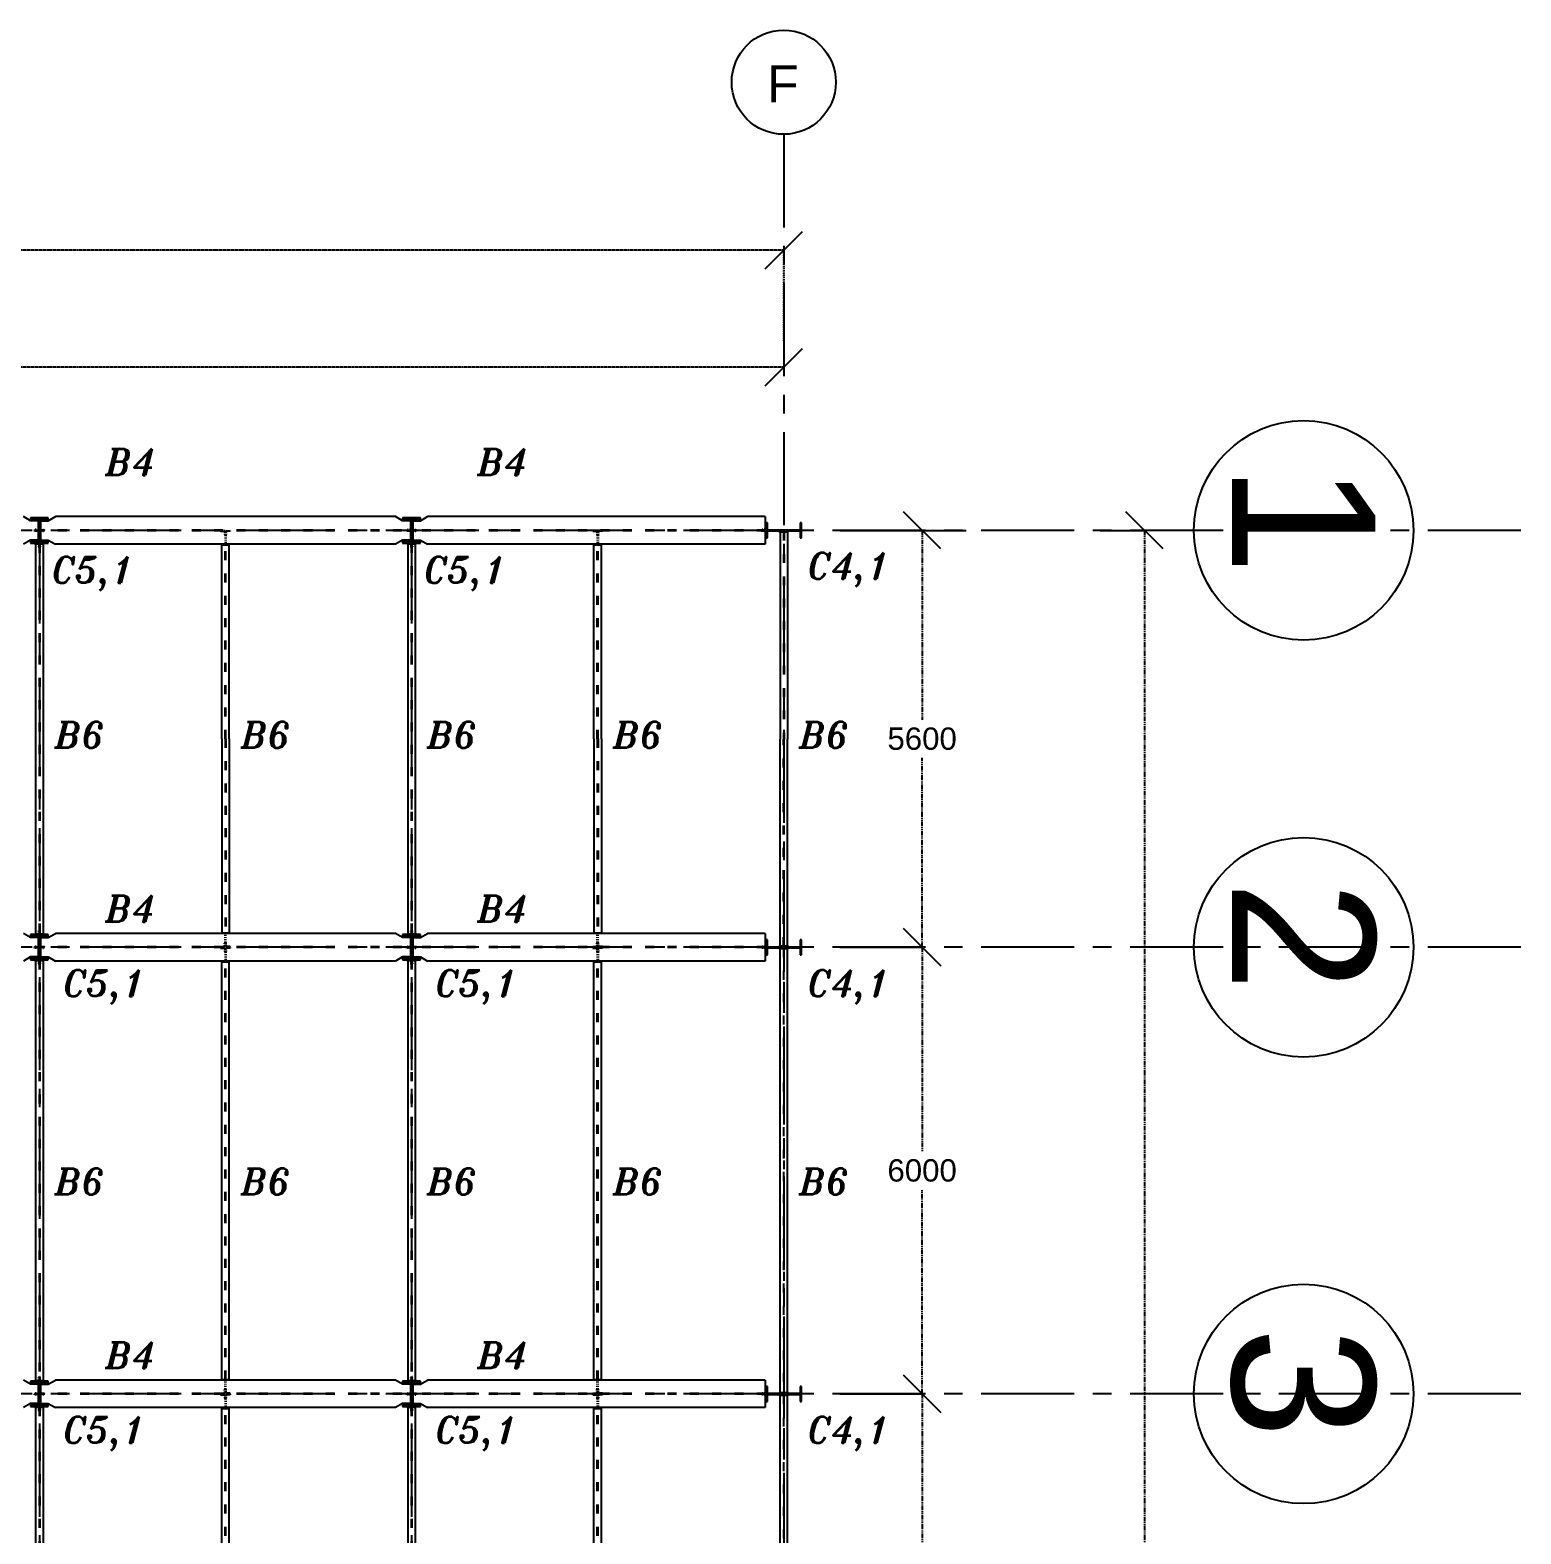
# Model space of a CAD drawing. Header units: inches. Extents: x -15 to 1885144, y -42615 to 866270.
# Drawn here: x 1714909 to 1734937, y 691012 to 711215 of the extents above; entities that cross this region are included whole.
import ezdxf

# ---------------------------------------------------------------- set-up
doc = ezdxf.new("R2010")
doc.units = ezdxf.units.IN
doc.header["$LTSCALE"] = 100
doc.header["$MEASUREMENT"] = 0
for name, pattern in [('CENTER', [2, 1.25, -0.25, 0.25, -0.25]), ('dash line', [30, 12, -18]), ('PHANTOM2', [1.25, 0.625, -0.125, 0.125, -0.125, 0.125, -0.125])]:
    doc.linetypes.add(name, pattern=pattern)
for name, color, linetype in [('axis', 8, 'PHANTOM2'), ('bracing', 6, 'Continuous'), ('columns', 2, 'Continuous'), ('dimensions', 10, 'PHANTOM2'), ('layout', 7, 'Continuous'), ('text', 3, 'Continuous')]:
    doc.layers.add(name, color=color, linetype=linetype)
doc.styles.get("Standard").update_dxf_attribs({"font": 'arial.ttf'})
doc.styles.add('TEXT-3', font='ITALICT.shx', dxfattribs={"height": 350})
doc.dimstyles.new('Dim_1', dxfattribs={"dimtxt": 300, "dimasz": 500, "dimexe": 0.0625, "dimexo": 0.0625, "dimgap": 100, "dimtad": 0, "dimtih": 1, "dimtoh": 1, "dimdec": 0, "dimzin": 0, "dimdsep": 46, "dimtxsty": 'Standard', "dimblk": 'OBLIQUE', "dimcen": 0.09, "dimclrd": 256, "dimclre": 256, "dimclrt": 256, "dimadec": 0, "dimazin": 0, "dimtm": 1e-09, "dimtfac": 1, "dimtdec": 0, "dimtofl": 0, "dimtmove": 0, "dimatfit": 3, "dimfxl": 1, "dimtfillclr": 256, "dimtolj": 1, "dimtzin": 0, "dimlwe": -1, "dimarcsym": 0})

# ---------------------------------------------------------------- blocks, each defined once
blk = doc.blocks.new('_Oblique')
at = {"color": 0, "linetype": 'ByBlock', "lineweight": -2}
blk.add_line((-0.5, -0.5), (0.5, 0.5), dxfattribs=at)
blk = doc.blocks.new('*D940')
at = {"layer": 'Defpoints', "color": 0, "transparency": 16777216}
for p in [(1725789, 692894), (1726893, 692894), (1725789, 686894)]:
    blk.add_point(p, dxfattribs=at)
at = {"layer": 'dimensions', "linetype": 'dash line', "transparency": 16777216}
for p, q in [((1725789, 692894), (1726893, 692894)), ((1725789, 686894), (1726893, 686894))]:
    blk.add_line(p, q, dxfattribs=at)
at = {"layer": 'dimensions', "lineweight": -2, "transparency": 16777216}
for p, q in [((1726893, 692894), (1726893, 690147)), ((1726893, 686894), (1726893, 689640))]:
    blk.add_line(p, q, dxfattribs=at)
at = {"layer": 'dimensions', "lineweight": -2, "transparency": 16777216, "xscale": 500, "yscale": 500, "zscale": 500}
for p, rotation in [((1726893, 692894), 90), ((1726893, 686894), 270)]:
    blk.add_blockref('_Oblique', p, dxfattribs=dict(at, rotation=rotation))
at = {"layer": 'dimensions', "transparency": 16777216, "insert": (1726893, 689894), "char_height": 300, "attachment_point": 5}
blk.add_mtext('\\A1;6000', dxfattribs=at)
blk = doc.blocks.new('*D941')
at = {"layer": 'Defpoints', "color": 0, "transparency": 16777216}
for p in [(1725789, 698894), (1726893, 698894), (1725789, 692894)]:
    blk.add_point(p, dxfattribs=at)
at = {"layer": 'dimensions', "linetype": 'dash line', "transparency": 16777216}
for p, q in [((1725789, 698894), (1726893, 698894)), ((1725789, 692894), (1726893, 692894))]:
    blk.add_line(p, q, dxfattribs=at)
at = {"layer": 'dimensions', "lineweight": -2, "transparency": 16777216}
for p, q in [((1726893, 698894), (1726893, 696147)), ((1726893, 692894), (1726893, 695640))]:
    blk.add_line(p, q, dxfattribs=at)
at = {"layer": 'dimensions', "lineweight": -2, "transparency": 16777216, "xscale": 500, "yscale": 500, "zscale": 500}
for p, rotation in [((1726893, 698894), 90), ((1726893, 692894), 270)]:
    blk.add_blockref('_Oblique', p, dxfattribs=dict(at, rotation=rotation))
at = {"layer": 'dimensions', "transparency": 16777216, "insert": (1726893, 695894), "char_height": 300, "attachment_point": 5}
blk.add_mtext('\\A1;6000', dxfattribs=at)
blk = doc.blocks.new('*D942')
at = {"layer": 'Defpoints', "color": 0, "transparency": 16777216}
for p in [(1725789, 704494), (1726893, 704494), (1725789, 698894)]:
    blk.add_point(p, dxfattribs=at)
at = {"layer": 'dimensions', "linetype": 'dash line', "transparency": 16777216}
for p, q in [((1725789, 704494), (1726893, 704494)), ((1725789, 698894), (1726893, 698894))]:
    blk.add_line(p, q, dxfattribs=at)
at = {"layer": 'dimensions', "lineweight": -2, "transparency": 16777216}
for p, q in [((1726893, 704494), (1726893, 701947)), ((1726893, 698894), (1726893, 701440))]:
    blk.add_line(p, q, dxfattribs=at)
at = {"layer": 'dimensions', "lineweight": -2, "transparency": 16777216, "xscale": 500, "yscale": 500, "zscale": 500}
for p, rotation in [((1726893, 704494), 90), ((1726893, 698894), 270)]:
    blk.add_blockref('_Oblique', p, dxfattribs=dict(at, rotation=rotation))
at = {"layer": 'dimensions', "transparency": 16777216, "insert": (1726893, 701694), "char_height": 300, "attachment_point": 5}
blk.add_mtext('\\A1;5600', dxfattribs=at)
blk = doc.blocks.new('*D943')
at = {"layer": 'Defpoints', "color": 0, "transparency": 16777216}
for p in [(1726285, 704494), (1726285, 638894), (1729880, 638894)]:
    blk.add_point(p, dxfattribs=at)
at = {"layer": 'dimensions', "linetype": 'dash line', "transparency": 16777216}
for p, q in [((1726285, 704494), (1729880, 704494)), ((1726285, 638894), (1729880, 638894))]:
    blk.add_line(p, q, dxfattribs=at)
at = {"layer": 'dimensions', "lineweight": -2, "transparency": 16777216}
for p, q in [((1729880, 704494), (1729880, 671947)), ((1729880, 638894), (1729880, 671440))]:
    blk.add_line(p, q, dxfattribs=at)
at = {"layer": 'dimensions', "lineweight": -2, "transparency": 16777216, "xscale": 500, "yscale": 500, "zscale": 500}
for p, rotation in [((1729880, 704494), 90), ((1729880, 638894), 270)]:
    blk.add_blockref('_Oblique', p, dxfattribs=dict(at, rotation=rotation))
at = {"layer": 'dimensions', "transparency": 16777216, "insert": (1729880, 671694), "char_height": 300, "attachment_point": 5}
blk.add_mtext('\\A1;65600', dxfattribs=at)
blk = doc.blocks.new('*D944')
at = {"layer": 'Defpoints', "color": 0, "ltscale": 0.01, "transparency": 16777216}
for p in [(1700034, 708259), (1700034, 707041), (1725034, 707041)]:
    blk.add_point(p, dxfattribs=at)
at = {"layer": 'dimensions', "linetype": 'dash line', "ltscale": 0.01, "transparency": 16777216}
for p, q in [((1700034, 707041), (1700034, 708259)), ((1725034, 707041), (1725034, 708259))]:
    blk.add_line(p, q, dxfattribs=at)
at = {"layer": 'dimensions', "lineweight": -2, "ltscale": 0.01, "transparency": 16777216}
for p, q in [((1700034, 708259), (1711868, 708259)), ((1725034, 708259), (1713201, 708259))]:
    blk.add_line(p, q, dxfattribs=at)
at = {"layer": 'dimensions', "lineweight": -2, "ltscale": 0.01, "transparency": 16777216, "xscale": 500, "yscale": 500, "zscale": 500, "rotation": 180}
blk.add_blockref('_Oblique', (1700034, 708259), dxfattribs=at)
at = {"layer": 'dimensions', "lineweight": -2, "ltscale": 0.01, "transparency": 16777216, "xscale": 500, "yscale": 500, "zscale": 500}
blk.add_blockref('_Oblique', (1725034, 708259), dxfattribs=at)
at = {"layer": 'dimensions', "ltscale": 0.01, "transparency": 16777216, "insert": (1712534, 708259), "char_height": 300, "attachment_point": 5}
blk.add_mtext('\\A1;25000', dxfattribs=at)
blk = doc.blocks.new('*D928')
at = {"layer": 'Defpoints', "color": 0, "ltscale": 0.01, "transparency": 16777216}
for p in [(1700034, 708259), (1725034, 708259), (1700034, 706685)]:
    blk.add_point(p, dxfattribs=at)
at = {"layer": 'dimensions', "linetype": 'dash line', "ltscale": 0.01, "transparency": 16777216}
for p, q in [((1700034, 708259), (1700034, 706685)), ((1725034, 708259), (1725034, 706685))]:
    blk.add_line(p, q, dxfattribs=at)
at = {"layer": 'dimensions', "lineweight": -2, "ltscale": 0.01, "transparency": 16777216}
for p, q in [((1700034, 706685), (1711649, 706685)), ((1725034, 706685), (1713420, 706685))]:
    blk.add_line(p, q, dxfattribs=at)
at = {"layer": 'dimensions', "lineweight": -2, "ltscale": 0.01, "transparency": 16777216, "xscale": 500, "yscale": 500, "zscale": 500, "rotation": 180}
blk.add_blockref('_Oblique', (1700034, 706685), dxfattribs=at)
at = {"layer": 'dimensions', "lineweight": -2, "ltscale": 0.01, "transparency": 16777216, "xscale": 500, "yscale": 500, "zscale": 500}
blk.add_blockref('_Oblique', (1725034, 706685), dxfattribs=at)
at = {"layer": 'dimensions', "ltscale": 0.01, "transparency": 16777216, "insert": (1712534, 706685), "char_height": 300, "attachment_point": 5}
blk.add_mtext('\\A1;5 x 5000', dxfattribs=at)
blk = doc.blocks.new('*U946')
at = {"layer": 'columns', "ltscale": 0.01}
for p, q in [((35135, 170), (34895, 170)), ((34895, 170), (34895, 150)), ((34895, 150), (35135, 150)), ((35010, 150), (35010, -150)), ((35020, 150), (35020, -150)), ((35135, 150), (35135, 170)), ((40135, 170), (39895, 170)), ((39895, 170), (39895, 150)), ((39895, 150), (40135, 150)), ((40010, 150), (40010, -150)), ((40020, 150), (40020, -150)), ((40135, 150), (40135, 170)), ((44775, 100), (44775, -100)), ((44795, 100), (44775, 100)), ((44795, -100), (44795, 100)), ((44795, 7.5), (45235, 7.5)), ((45015, 7.5), (45015, -7.5)), ((45235, 100), (45235, -100)), ((45255, 100), (45235, 100)), ((45255, -100), (45255, 100)), ((35135, -150), (34895, -150)), ((34895, -150), (34895, -170)), ((34895, -170), (35135, -170)), ((35010, 0), (35020, 0)), ((35135, -170), (35135, -150)), ((40135, -150), (39895, -150)), ((39895, -150), (39895, -170)), ((39895, -170), (40135, -170)), ((40010, 0), (40020, 0)), ((40135, -170), (40135, -150)), ((44775, -100), (44795, -100)), ((44795, -7.5), (45235, -7.5)), ((45235, -100), (45255, -100))]:
    blk.add_line(p, q, dxfattribs=at)
blk = doc.blocks.new('*U947')
at = {"layer": 'columns', "color": 0, "linetype": 'ByBlock', "lineweight": -2, "transparency": 16777216}
for p in [(0, 60000), (0, 54000)]:
    blk.add_blockref('*U946', p, dxfattribs=at)
blk = doc.blocks.new('*U950')
at = {"layer": 'layout', "ltscale": 0.01}
for p, q in [((2440, 130), (2345, 185)), ((2545, 130), (2440, 130)), ((2545, 130), (2545, -130)), ((2575, 130), (2680, 130)), ((2575, 130), (2575, -130)), ((2680, 130), (2775, 185)), ((7345, 185), (2775, 185)), ((7440, 130), (7345, 185)), ((7545, 130), (7440, 130)), ((7545, 130), (7545, -130)), ((7565, 65), (7565, 5)), ((7575, 130), (7680, 130)), ((7575, 130), (7575, -130)), ((7680, 130), (7775, 185)), ((12310, 185), (7775, 185)), ((12310, 185), (12310, -185)), ((2440, -130), (2345, -185)), ((2545, -130), (2440, -130)), ((2555, -5), (2545, -5)), ((2575, -130), (2680, -130)), ((2680, -130), (2775, -185)), ((7345, -185), (2775, -185)), ((7440, -130), (7345, -185)), ((7545, -130), (7440, -130)), ((7555, -5), (7545, -5)), ((7565, -5), (7565, -65)), ((7575, -130), (7680, -130)), ((7680, -130), (7775, -185)), ((12310, -185), (7775, -185)), ((12320, -5), (12310, -5)), ((12314, -65), (12320, -65))]:
    blk.add_line(p, q, dxfattribs=at)
at = {"layer": 'layout', "linetype": 'dash line', "ltscale": 0.01}
for p, q in [((2545, 11), (2495, 11)), ((2495, 11), (2495, 5)), ((2575, 11), (2625, 11)), ((2625, 11), (2625, 5)), ((7545, 11), (7495, 11)), ((7495, 11), (7495, 5)), ((7575, 11), (7625, 11)), ((7625, 11), (7625, 5)), ((12310, 11), (12260, 11)), ((12260, 11), (12260, 5)), ((2495, -11), (2495, -5)), ((2545, -11), (2495, -11)), ((2575, -11), (2625, -11)), ((2625, -11), (2625, -5)), ((7495, -11), (7495, -5)), ((7545, -11), (7495, -11)), ((7575, -11), (7625, -11)), ((7625, -11), (7625, -5)), ((12260, -11), (12260, -5)), ((12310, -11), (12260, -11))]:
    blk.add_line(p, q, dxfattribs=at)
at = {"layer": 'layout'}
for p, q in [((2495, 5), (2555, 5)), ((2549, 11), (2545, 11)), ((2555, 65), (2549, 65)), ((2549, 65), (2549, 11)), ((2555, 5), (2555, 65)), ((2555, 5), (2555, 65)), ((2565, 5), (2565, 65)), ((2565, 5), (2565, 65)), ((2565, 65), (2571, 65)), ((2625, 5), (2565, 5)), ((2571, 65), (2571, 11)), ((2571, 11), (2575, 11)), ((7495, 5), (7555, 5)), ((7549, 11), (7545, 11)), ((7555, 65), (7549, 65)), ((7549, 65), (7549, 11)), ((7555, 5), (7555, 65)), ((7555, 5), (7555, 65)), ((7565, 65), (7571, 65)), ((7625, 5), (7565, 5)), ((7571, 65), (7571, 11)), ((7571, 11), (7575, 11)), ((12260, 5), (12320, 5)), ((12314, 11), (12310, 11)), ((12320, 65), (12314, 65)), ((12314, 65), (12314, 11)), ((12320, 5), (12320, 65)), ((2495, -5), (2545, -5)), ((2549, -11), (2545, -11)), ((2549, -65), (2549, -11)), ((2555, -65), (2549, -65)), ((2555, -5), (2555, -65)), ((2555, -5), (2555, -65)), ((2565, -5), (2565, -65)), ((2565, -5), (2565, -65)), ((2565, -65), (2571, -65)), ((2571, -65), (2571, -11)), ((2571, -11), (2575, -11)), ((2625, -5), (2575, -5)), ((7495, -5), (7545, -5)), ((7549, -11), (7545, -11)), ((7549, -65), (7549, -11)), ((7555, -65), (7549, -65)), ((7555, -5), (7555, -65)), ((7555, -5), (7555, -65)), ((7565, -65), (7571, -65)), ((7571, -65), (7571, -11)), ((7571, -11), (7575, -11)), ((7625, -5), (7575, -5)), ((12260, -5), (12310, -5)), ((12314, -11), (12310, -11)), ((12314, -65), (12314, -11)), ((12320, -5), (12320, -65))]:
    blk.add_line(p, q, dxfattribs=at)
at = {"layer": 'layout', "linetype": 'dash line'}
for p, q in [((2555, 46), (2549, 46)), ((2555, 30), (2549, 30)), ((2565, 46), (2571, 46)), ((2565, 30), (2571, 30)), ((7555, 46), (7549, 46)), ((7555, 30), (7549, 30)), ((7565, 46), (7571, 46)), ((7565, 30), (7571, 30)), ((12320, 46), (12314, 46)), ((12320, 30), (12314, 30)), ((2555, -30), (2549, -30)), ((2555, -46), (2549, -46)), ((2565, -30), (2571, -30)), ((2565, -46), (2571, -46)), ((7555, -30), (7549, -30)), ((7555, -46), (7549, -46)), ((7565, -30), (7571, -30)), ((7565, -46), (7571, -46)), ((12320, -30), (12314, -30)), ((12320, -46), (12314, -46))]:
    blk.add_line(p, q, dxfattribs=at)
at = {"layer": 'layout', "linetype": 'dash line', "ltscale": 0.1}
for p, q in [((7430, 5), (2575, 5)), ((12320, 5), (7575, 5)), ((7430, -5), (2565, -5)), ((12320, -5), (7565, -5))]:
    blk.add_line(p, q, dxfattribs=at)
blk = doc.blocks.new('*U951')
at = {"layer": 'layout', "color": 0, "linetype": 'ByBlock', "lineweight": -2, "transparency": 16777216}
for p in [(0, 0), (0, -6000)]:
    blk.add_blockref('*U950', p, dxfattribs=at)
blk = doc.blocks.new('*U952')
at = {"layer": 'layout'}
for p, q in [((2495, 2830), (2435, 2830)), ((2505, 2770), (2505, 2830)), ((2505, 2830), (2565, 2830)), ((2565, 2830), (2565, 2824)), ((7495, 2830), (7435, 2830)), ((7505, 2770), (7505, 2830)), ((7505, 2830), (7565, 2830)), ((7565, 2830), (7565, 2824)), ((12495, 2992.5), (12435, 2992.5)), ((12435, 2986.5), (12489, 2986.5)), ((12489, 2986.5), (12489, 2982.5)), ((12505, 2992.5), (12565, 2992.5)), ((12565, 2986.5), (12511, 2986.5)), ((12511, 2986.5), (12511, 2982.5)), ((12565, 2992.5), (12565, 2986.5)), ((2435, 2824), (2489, 2824)), ((2489, 2824), (2489, 2820)), ((2495, 2770), (2495, 2820)), ((2565, 2824), (2511, 2824)), ((2511, 2824), (2511, 2820)), ((7435, 2824), (7489, 2824)), ((7489, 2824), (7489, 2820)), ((7495, 2770), (7495, 2820)), ((7565, 2824), (7511, 2824)), ((7511, 2824), (7511, 2820)), ((2435, -2824), (2489, -2824)), ((2489, -2824), (2489, -2820)), ((2495, -2770), (2495, -2820)), ((2505, -2770), (2505, -2830)), ((2511, -2824), (2511, -2820)), ((2565, -2824), (2511, -2824)), ((2565, -2830), (2565, -2824)), ((7435, -2824), (7489, -2824)), ((7489, -2824), (7489, -2820)), ((7495, -2770), (7495, -2820)), ((7505, -2770), (7505, -2830)), ((7511, -2824), (7511, -2820)), ((7565, -2824), (7511, -2824)), ((7565, -2830), (7565, -2824)), ((2495, -2830), (2435, -2830)), ((2505, -2830), (2565, -2830)), ((7495, -2830), (7435, -2830)), ((7505, -2830), (7565, -2830)), ((12435, -2986.5), (12489, -2986.5)), ((12495, -2992.5), (12435, -2992.5)), ((12489, -2986.5), (12489, -2982.5)), ((12505, -2992.5), (12565, -2992.5)), ((12511, -2986.5), (12511, -2982.5)), ((12565, -2986.5), (12511, -2986.5)), ((12565, -2992.5), (12565, -2986.5))]:
    blk.add_line(p, q, dxfattribs=at)
at = {"layer": 'layout', "ltscale": 0.01}
for p, q in [((2435, 2824), (2435, 2830)), ((2495, 2830), (2495, 2820)), ((4935, 2989), (4989, 2989)), ((5065, 2989), (5011, 2989)), ((7435, 2824), (7435, 2830)), ((7495, 2830), (7495, 2820)), ((9935, 2989), (9989, 2989)), ((10065, 2989), (10011, 2989)), ((12435, 2986.5), (12435, 2992.5)), ((12450, 2982.5), (12550, 2982.5)), ((12450, -2982.5), (12450, 2982.5)), ((12495, 2992.5), (12495, 2982.5)), ((12505, 2992.5), (12505, 2982.5)), ((12550, -2982.5), (12550, 2982.5)), ((2450, 2820), (2550, 2820)), ((2450, 2820), (2450, -2820)), ((2550, 2820), (2550, -2820)), ((4950, 2805), (5050, 2805)), ((4950, -2805), (4950, 2805)), ((5050, -2805), (5050, 2805)), ((7450, 2820), (7550, 2820)), ((7450, 2820), (7450, -2820)), ((7550, 2820), (7550, -2820)), ((9950, 2805), (10050, 2805)), ((9950, -2805), (9950, 2805)), ((10050, -2805), (10050, 2805)), ((2435, -2824), (2435, -2830)), ((2450, -2820), (2550, -2820)), ((2495, -2830), (2495, -2820)), ((4950, -2805), (5050, -2805)), ((7435, -2824), (7435, -2830)), ((7450, -2820), (7550, -2820)), ((7495, -2830), (7495, -2820)), ((9950, -2805), (10050, -2805)), ((4935, -2989), (4989, -2989)), ((5065, -2989), (5011, -2989)), ((9935, -2989), (9989, -2989)), ((10065, -2989), (10011, -2989)), ((12435, -2986.5), (12435, -2992.5)), ((12450, -2982.5), (12550, -2982.5)), ((12495, -2992.5), (12495, -2982.5)), ((12505, -2992.5), (12505, -2982.5))]:
    blk.add_line(p, q, dxfattribs=at)
at = {"layer": 'layout', "linetype": 'dash line'}
for p, q in [((2454, 2830), (2454, 2824)), ((2470, 2830), (2470, 2824)), ((2530, 2830), (2530, 2824)), ((2546, 2830), (2546, 2824)), ((7454, 2830), (7454, 2824)), ((7470, 2830), (7470, 2824)), ((7530, 2830), (7530, 2824)), ((7546, 2830), (7546, 2824)), ((12454, 2992.5), (12454, 2986.5)), ((12470, 2992.5), (12470, 2986.5)), ((12530, 2992.5), (12530, 2986.5)), ((12546, 2992.5), (12546, 2986.5)), ((2454, -2830), (2454, -2824)), ((2470, -2830), (2470, -2824)), ((2530, -2830), (2530, -2824)), ((2546, -2830), (2546, -2824)), ((7454, -2830), (7454, -2824)), ((7470, -2830), (7470, -2824)), ((7530, -2830), (7530, -2824)), ((7546, -2830), (7546, -2824)), ((12454, -2992.5), (12454, -2986.5)), ((12470, -2992.5), (12470, -2986.5)), ((12530, -2992.5), (12530, -2986.5)), ((12546, -2992.5), (12546, -2986.5))]:
    blk.add_line(p, q, dxfattribs=at)
at = {"layer": 'layout', "linetype": 'dash line', "ltscale": 0.01}
for p, q in [((4995, 2995), (4935, 2995)), ((4935, 2989), (4935, 2995)), ((4954, 2995), (4954, 2989)), ((4970, 2995), (4970, 2989)), ((4989, 2989), (4989, 2985)), ((4989, 2985), (4989, 2935)), ((4989, 2935), (4995, 2935)), ((4995, 2935), (4995, 2995)), ((4995, 2935), (4995, 2815)), ((5005, 2935), (5005, 2995)), ((5005, 2995), (5065, 2995)), ((5011, 2935), (5005, 2935)), ((5005, 2935), (5005, 2815)), ((5011, 2989), (5011, 2985)), ((5011, 2985), (5011, 2935)), ((5030, 2995), (5030, 2989)), ((5046, 2995), (5046, 2989)), ((5065, 2995), (5065, 2989)), ((9995, 2995), (9935, 2995)), ((9935, 2989), (9935, 2995)), ((9954, 2995), (9954, 2989)), ((9970, 2995), (9970, 2989)), ((9989, 2989), (9989, 2985)), ((9989, 2985), (9989, 2935)), ((9989, 2935), (9995, 2935)), ((9995, 2935), (9995, 2995)), ((9995, 2935), (9995, 2815)), ((10005, 2935), (10005, 2995)), ((10005, 2995), (10065, 2995)), ((10011, 2935), (10005, 2935)), ((10005, 2935), (10005, 2815)), ((10011, 2989), (10011, 2985)), ((10011, 2985), (10011, 2935)), ((10030, 2995), (10030, 2989)), ((10046, 2995), (10046, 2989)), ((10065, 2995), (10065, 2989)), ((2489, 2820), (2489, 2770)), ((2489, 2770), (2495, 2770)), ((2511, 2770), (2505, 2770)), ((2511, 2820), (2511, 2770)), ((7489, 2820), (7489, 2770)), ((7489, 2770), (7495, 2770)), ((7511, 2770), (7505, 2770)), ((7511, 2820), (7511, 2770)), ((2489, -2820), (2489, -2770)), ((2489, -2770), (2495, -2770)), ((2511, -2770), (2505, -2770)), ((2511, -2820), (2511, -2770)), ((4995, -2935), (4995, -2815)), ((5005, -2935), (5005, -2815)), ((7489, -2820), (7489, -2770)), ((7489, -2770), (7495, -2770)), ((7511, -2770), (7505, -2770)), ((7511, -2820), (7511, -2770)), ((9995, -2935), (9995, -2815)), ((10005, -2935), (10005, -2815)), ((4935, -2989), (4935, -2995)), ((4995, -2995), (4935, -2995)), ((4954, -2995), (4954, -2989)), ((4970, -2995), (4970, -2989)), ((4989, -2985), (4989, -2935)), ((4989, -2935), (4995, -2935)), ((4989, -2989), (4989, -2985)), ((4995, -2935), (4995, -2995)), ((5005, -2935), (5005, -2995)), ((5011, -2935), (5005, -2935)), ((5005, -2995), (5065, -2995)), ((5011, -2985), (5011, -2935)), ((5011, -2989), (5011, -2985)), ((5030, -2995), (5030, -2989)), ((5046, -2995), (5046, -2989)), ((5065, -2995), (5065, -2989)), ((9935, -2989), (9935, -2995)), ((9995, -2995), (9935, -2995)), ((9954, -2995), (9954, -2989)), ((9970, -2995), (9970, -2989)), ((9989, -2985), (9989, -2935)), ((9989, -2935), (9995, -2935)), ((9989, -2989), (9989, -2985)), ((9995, -2935), (9995, -2995)), ((10005, -2935), (10005, -2995)), ((10011, -2935), (10005, -2935)), ((10005, -2995), (10065, -2995)), ((10011, -2985), (10011, -2935)), ((10011, -2989), (10011, -2985)), ((10030, -2995), (10030, -2989)), ((10046, -2995), (10046, -2989)), ((10065, -2995), (10065, -2989))]:
    blk.add_line(p, q, dxfattribs=at)
at = {"layer": 'layout', "linetype": 'dash line', "ltscale": 0.1}
for p, q in [((12495, 2982.5), (12495, -2982.5)), ((12505, -2982.5), (12505, 2982.5)), ((2495, 2820), (2495, -2820)), ((2505, 2820), (2505, -2820)), ((4995, -2805), (4995, 2805)), ((5005, -2805), (5005, 2805)), ((7495, 2820), (7495, -2820)), ((7505, 2820), (7505, -2820)), ((9995, -2805), (9995, 2805)), ((10005, -2805), (10005, 2805))]:
    blk.add_line(p, q, dxfattribs=at)
blk = doc.blocks.new('*U953')
at = {"layer": 'layout', "color": 0, "linetype": 'ByBlock', "lineweight": -2, "transparency": 16777216}
for p in [(0, 0), (0, -6000)]:
    blk.add_blockref('*U952', p, dxfattribs=at)
blk = doc.blocks.new('*U1013')
at = {"layer": 'text', "linetype": 'Continuous', "style": 'TEXT-3'}
blk.add_text('B4', height=350, dxfattribs=at).set_placement((-350, -175))
blk = doc.blocks.new('*U1014')
at = {"layer": 'bracing', "color": 0, "linetype": 'ByBlock', "lineweight": -2, "transparency": 16777216}
for p in [(15000, 66000), (20000, 66000), (15000, 60000), (20000, 60000), (15000, 54000), (20000, 54000)]:
    blk.add_blockref('*U1013', p, dxfattribs=at)
blk = doc.blocks.new('*U1015')
at = {"layer": 'text', "linetype": 'Continuous', "style": 'TEXT-3'}
blk.add_text('B6', height=350, dxfattribs=at).set_placement((-350, -175))
blk = doc.blocks.new('*U1016')
at = {"layer": 'bracing', "color": 0, "linetype": 'ByBlock', "lineweight": -2, "transparency": 16777216}
for p in [(15000, 60000), (17500, 60000), (20000, 60000), (22500, 60000), (25000, 60000), (15000, 54000), (17500, 54000), (20000, 54000), (22500, 54000), (25000, 54000)]:
    blk.add_blockref('*U1015', p, dxfattribs=at)
blk = doc.blocks.new('*U1027')
at = {"layer": 'text', "linetype": 'Continuous', "style": 'TEXT-3'}
blk.add_text('C4,1', height=350, dxfattribs=at).set_placement((-592, -142))
blk = doc.blocks.new('*U1028')
at = {"layer": 'bracing', "color": 0, "linetype": 'ByBlock', "lineweight": -2, "transparency": 16777216}
for p in [(0, 60000), (0, 54000)]:
    blk.add_blockref('*U1027', p, dxfattribs=at)
blk = doc.blocks.new('*U1029')
at = {"layer": 'text', "linetype": 'Continuous', "style": 'TEXT-3'}
blk.add_text('C5,1', height=350, dxfattribs=at).set_placement((-592, -142))
blk = doc.blocks.new('*U1030')
at = {"layer": 'bracing', "color": 0, "linetype": 'ByBlock', "lineweight": -2, "transparency": 16777216}
for p in [(10000, 60000), (15000, 60000), (10000, 54000), (15000, 54000)]:
    blk.add_blockref('*U1029', p, dxfattribs=at)

msp = doc.modelspace()

# ---------------------------------------------------------------- linework, layer by layer
at = {"layer": 'axis', "linetype": 'CENTER', "ltscale": 10}
for p, q in [((1725034.378, 709814.754), (1725034.378, 638593.628)), ((1734936.993, 704493.628), (1628025.176, 704493.628)), ((1715034.378, 704493.628), (1715034.378, 638593.628)), ((1720034.378, 704493.628), (1720034.378, 638593.628)), ((1734936.993, 698893.628), (1628025.176, 698893.628)), ((1734936.993, 692893.628), (1628025.176, 692893.628)), ((1734936.993, 692893.628), (1628025.176, 692893.628)), ((1734936.993, 692893.628), (1628025.176, 692893.628)), ((1734936.993, 692893.628), (1628025.176, 692893.628))]:
    msp.add_line(p, q, dxfattribs=at)
at = {"layer": 'columns', "ltscale": 0.01}
for p, q in [((1715154.378, 704663.628), (1714914.378, 704663.628)), ((1714914.378, 704663.628), (1714914.378, 704643.628)), ((1715154.378, 704643.628), (1715154.378, 704663.628)), ((1720154.378, 704663.628), (1719914.378, 704663.628)), ((1719914.378, 704663.628), (1719914.378, 704643.628)), ((1720154.378, 704643.628), (1720154.378, 704663.628)), ((1714914.378, 704643.628), (1715154.378, 704643.628)), ((1715029.378, 704643.628), (1715029.378, 704343.628)), ((1715029.378, 704493.628), (1715039.378, 704493.628)), ((1715039.378, 704643.628), (1715039.378, 704343.628)), ((1719914.378, 704643.628), (1720154.378, 704643.628)), ((1720029.378, 704643.628), (1720029.378, 704343.628)), ((1720029.378, 704493.628), (1720039.378, 704493.628)), ((1720039.378, 704643.628), (1720039.378, 704343.628)), ((1724794.378, 704593.628), (1724794.378, 704393.628)), ((1724814.378, 704593.628), (1724794.378, 704593.628)), ((1724814.378, 704393.628), (1724814.378, 704593.628)), ((1724814.378, 704501.128), (1725254.378, 704501.128)), ((1724814.378, 704486.128), (1725254.378, 704486.128)), ((1725034.378, 704501.128), (1725034.378, 704486.128)), ((1725254.378, 704593.628), (1725254.378, 704393.628)), ((1725274.378, 704593.628), (1725254.378, 704593.628)), ((1725274.378, 704393.628), (1725274.378, 704593.628)), ((1715154.378, 704343.628), (1714914.378, 704343.628)), ((1714914.378, 704343.628), (1714914.378, 704323.628)), ((1714914.378, 704323.628), (1715154.378, 704323.628)), ((1715154.378, 704323.628), (1715154.378, 704343.628)), ((1720154.378, 704343.628), (1719914.378, 704343.628)), ((1719914.378, 704343.628), (1719914.378, 704323.628)), ((1719914.378, 704323.628), (1720154.378, 704323.628)), ((1720154.378, 704323.628), (1720154.378, 704343.628)), ((1724794.378, 704393.628), (1724814.378, 704393.628)), ((1725254.378, 704393.628), (1725274.378, 704393.628))]:
    msp.add_line(p, q, dxfattribs=at)
at = {"layer": 'layout', "ltscale": 0.01}
for p, q in [((1714914.378, 704623.628), (1714819.115, 704678.628)), ((1715154.378, 704623.628), (1715249.641, 704678.628)), ((1719819.115, 704678.628), (1715249.641, 704678.628)), ((1719914.378, 704623.628), (1719819.115, 704678.628)), ((1720154.378, 704623.628), (1720249.641, 704678.628)), ((1724784.378, 704678.628), (1720249.641, 704678.628)), ((1724784.378, 704678.628), (1724784.378, 704308.628)), ((1715019.378, 704623.628), (1714914.378, 704623.628)), ((1715019.378, 704623.628), (1715019.378, 704363.628)), ((1715029.378, 704488.628), (1715019.378, 704488.628)), ((1715049.378, 704623.628), (1715154.378, 704623.628)), ((1715049.378, 704623.628), (1715049.378, 704363.628)), ((1717469.378, 704482.628), (1717523.378, 704482.628)), ((1717599.378, 704482.628), (1717545.378, 704482.628)), ((1720019.378, 704623.628), (1719914.378, 704623.628)), ((1720019.378, 704623.628), (1720019.378, 704363.628)), ((1720029.378, 704488.628), (1720019.378, 704488.628)), ((1720039.378, 704558.628), (1720039.378, 704498.628)), ((1720039.378, 704488.628), (1720039.378, 704428.628)), ((1720049.378, 704623.628), (1720154.378, 704623.628)), ((1720049.378, 704623.628), (1720049.378, 704363.628)), ((1722469.378, 704482.628), (1722523.378, 704482.628)), ((1722599.378, 704482.628), (1722545.378, 704482.628)), ((1724794.378, 704488.628), (1724784.378, 704488.628)), ((1724969.378, 704480.128), (1724969.378, 704486.128)), ((1724984.378, 704476.128), (1725084.378, 704476.128)), ((1724984.378, 704476.128), (1724984.378, 701691.128)), ((1725029.378, 704486.128), (1725029.378, 704476.128)), ((1725039.378, 704486.128), (1725039.378, 704476.128)), ((1725084.378, 704476.128), (1725084.378, 701691.128)), ((1714914.378, 704363.628), (1714819.115, 704308.628)), ((1715019.378, 704363.628), (1714914.378, 704363.628)), ((1714969.378, 704317.628), (1714969.378, 704323.628)), ((1714984.378, 704313.628), (1715084.378, 704313.628)), ((1714984.378, 704313.628), (1714984.378, 699073.628)), ((1715029.378, 704323.628), (1715029.378, 704313.628)), ((1715049.378, 704363.628), (1715154.378, 704363.628)), ((1715084.378, 704313.628), (1715084.378, 699073.628)), ((1715154.378, 704363.628), (1715249.641, 704308.628)), ((1719819.115, 704308.628), (1715249.641, 704308.628)), ((1717484.378, 704298.628), (1717584.378, 704298.628)), ((1717484.378, 701693.628), (1717484.378, 704298.628)), ((1717584.378, 701693.628), (1717584.378, 704298.628)), ((1719914.378, 704363.628), (1719819.115, 704308.628)), ((1720019.378, 704363.628), (1719914.378, 704363.628)), ((1719969.378, 704317.628), (1719969.378, 704323.628)), ((1719984.378, 704313.628), (1720084.378, 704313.628)), ((1719984.378, 704313.628), (1719984.378, 699073.628)), ((1720029.378, 704323.628), (1720029.378, 704313.628)), ((1720049.378, 704363.628), (1720154.378, 704363.628)), ((1720084.378, 704313.628), (1720084.378, 699073.628)), ((1720154.378, 704363.628), (1720249.641, 704308.628)), ((1724784.378, 704308.628), (1720249.641, 704308.628)), ((1722484.378, 704298.628), (1722584.378, 704298.628)), ((1722484.378, 701693.628), (1722484.378, 704298.628)), ((1722584.378, 701693.628), (1722584.378, 704298.628)), ((1717484.378, 701693.628), (1717484.378, 699088.628)), ((1717584.378, 701693.628), (1717584.378, 699088.628)), ((1722484.378, 701693.628), (1722484.378, 699088.628)), ((1722584.378, 701693.628), (1722584.378, 699088.628)), ((1724984.378, 699208.158), (1724984.378, 701691.128)), ((1725084.378, 699208.158), (1725084.378, 701691.128)), ((1724984.378, 698911.128), (1724984.378, 699208.158)), ((1725084.378, 698911.128), (1725084.378, 699208.158)), ((1714969.378, 699069.628), (1714969.378, 699063.628)), ((1714984.378, 699073.628), (1715084.378, 699073.628)), ((1715029.378, 699063.628), (1715029.378, 699073.628)), ((1717484.378, 699088.628), (1717584.378, 699088.628)), ((1719969.378, 699069.628), (1719969.378, 699063.628)), ((1719984.378, 699073.628), (1720084.378, 699073.628)), ((1720029.378, 699063.628), (1720029.378, 699073.628)), ((1722484.378, 699088.628), (1722584.378, 699088.628)), ((1717469.378, 698904.628), (1717523.378, 698904.628)), ((1717599.378, 698904.628), (1717545.378, 698904.628)), ((1722469.378, 698904.628), (1722523.378, 698904.628)), ((1722599.378, 698904.628), (1722545.378, 698904.628)), ((1724969.378, 698907.128), (1724969.378, 698901.128)), ((1724984.378, 698911.128), (1725084.378, 698911.128)), ((1725029.378, 698901.128), (1725029.378, 698911.128)), ((1725039.378, 698901.128), (1725039.378, 698911.128))]:
    msp.add_line(p, q, dxfattribs=at)
at = {"layer": 'layout', "linetype": 'dash line', "ltscale": 0.01}
for p, q in [((1715019.378, 704504.628), (1714969.378, 704504.628)), ((1714969.378, 704504.628), (1714969.378, 704498.628)), ((1714969.378, 704482.628), (1714969.378, 704488.628)), ((1715019.378, 704482.628), (1714969.378, 704482.628)), ((1715049.378, 704504.628), (1715099.378, 704504.628)), ((1715049.378, 704482.628), (1715099.378, 704482.628)), ((1715099.378, 704504.628), (1715099.378, 704498.628)), ((1715099.378, 704482.628), (1715099.378, 704488.628)), ((1717529.378, 704488.628), (1717469.378, 704488.628)), ((1717469.378, 704482.628), (1717469.378, 704488.628)), ((1717488.378, 704488.628), (1717488.378, 704482.628)), ((1717504.378, 704488.628), (1717504.378, 704482.628)), ((1717523.378, 704482.628), (1717523.378, 704478.628)), ((1717523.378, 704478.628), (1717523.378, 704428.628)), ((1717529.378, 704428.628), (1717529.378, 704488.628)), ((1717539.378, 704428.628), (1717539.378, 704488.628)), ((1717539.378, 704488.628), (1717599.378, 704488.628)), ((1717545.378, 704482.628), (1717545.378, 704478.628)), ((1717545.378, 704478.628), (1717545.378, 704428.628)), ((1717564.378, 704488.628), (1717564.378, 704482.628)), ((1717580.378, 704488.628), (1717580.378, 704482.628)), ((1717599.378, 704488.628), (1717599.378, 704482.628)), ((1720019.378, 704504.628), (1719969.378, 704504.628)), ((1719969.378, 704504.628), (1719969.378, 704498.628)), ((1719969.378, 704482.628), (1719969.378, 704488.628)), ((1720019.378, 704482.628), (1719969.378, 704482.628)), ((1720049.378, 704504.628), (1720099.378, 704504.628)), ((1720049.378, 704482.628), (1720099.378, 704482.628)), ((1720099.378, 704504.628), (1720099.378, 704498.628)), ((1720099.378, 704482.628), (1720099.378, 704488.628)), ((1722529.378, 704488.628), (1722469.378, 704488.628)), ((1722469.378, 704482.628), (1722469.378, 704488.628)), ((1722488.378, 704488.628), (1722488.378, 704482.628)), ((1722504.378, 704488.628), (1722504.378, 704482.628)), ((1722523.378, 704482.628), (1722523.378, 704478.628)), ((1722523.378, 704478.628), (1722523.378, 704428.628)), ((1722529.378, 704428.628), (1722529.378, 704488.628)), ((1722539.378, 704428.628), (1722539.378, 704488.628)), ((1722539.378, 704488.628), (1722599.378, 704488.628)), ((1722545.378, 704482.628), (1722545.378, 704478.628)), ((1722545.378, 704478.628), (1722545.378, 704428.628)), ((1722564.378, 704488.628), (1722564.378, 704482.628)), ((1722580.378, 704488.628), (1722580.378, 704482.628)), ((1722599.378, 704488.628), (1722599.378, 704482.628)), ((1724784.378, 704504.628), (1724734.378, 704504.628)), ((1724734.378, 704504.628), (1724734.378, 704498.628)), ((1724734.378, 704482.628), (1724734.378, 704488.628)), ((1724784.378, 704482.628), (1724734.378, 704482.628)), ((1715023.378, 704313.628), (1715023.378, 704263.628)), ((1715023.378, 704263.628), (1715029.378, 704263.628)), ((1715045.378, 704263.628), (1715039.378, 704263.628)), ((1715045.378, 704313.628), (1715045.378, 704263.628)), ((1717523.378, 704428.628), (1717529.378, 704428.628)), ((1717529.378, 704428.628), (1717529.378, 704308.628)), ((1717545.378, 704428.628), (1717539.378, 704428.628)), ((1717539.378, 704428.628), (1717539.378, 704308.628)), ((1720023.378, 704313.628), (1720023.378, 704263.628)), ((1720023.378, 704263.628), (1720029.378, 704263.628)), ((1720045.378, 704263.628), (1720039.378, 704263.628)), ((1720045.378, 704313.628), (1720045.378, 704263.628)), ((1722523.378, 704428.628), (1722529.378, 704428.628)), ((1722529.378, 704428.628), (1722529.378, 704308.628)), ((1722545.378, 704428.628), (1722539.378, 704428.628)), ((1722539.378, 704428.628), (1722539.378, 704308.628)), ((1715023.378, 699073.628), (1715023.378, 699123.628)), ((1715023.378, 699123.628), (1715029.378, 699123.628)), ((1715045.378, 699123.628), (1715039.378, 699123.628)), ((1715045.378, 699073.628), (1715045.378, 699123.628)), ((1717529.378, 698958.628), (1717529.378, 699078.628)), ((1717539.378, 698958.628), (1717539.378, 699078.628)), ((1720023.378, 699073.628), (1720023.378, 699123.628)), ((1720023.378, 699123.628), (1720029.378, 699123.628)), ((1720045.378, 699123.628), (1720039.378, 699123.628)), ((1720045.378, 699073.628), (1720045.378, 699123.628)), ((1722529.378, 698958.628), (1722529.378, 699078.628)), ((1722539.378, 698958.628), (1722539.378, 699078.628)), ((1717469.378, 698904.628), (1717469.378, 698898.628)), ((1717529.378, 698898.628), (1717469.378, 698898.628)), ((1717488.378, 698898.628), (1717488.378, 698904.628)), ((1717504.378, 698898.628), (1717504.378, 698904.628)), ((1717523.378, 698908.628), (1717523.378, 698958.628)), ((1717523.378, 698958.628), (1717529.378, 698958.628)), ((1717523.378, 698904.628), (1717523.378, 698908.628)), ((1717529.378, 698958.628), (1717529.378, 698898.628)), ((1717539.378, 698958.628), (1717539.378, 698898.628)), ((1717545.378, 698958.628), (1717539.378, 698958.628)), ((1717539.378, 698898.628), (1717599.378, 698898.628)), ((1717545.378, 698908.628), (1717545.378, 698958.628)), ((1717545.378, 698904.628), (1717545.378, 698908.628)), ((1717564.378, 698898.628), (1717564.378, 698904.628)), ((1717580.378, 698898.628), (1717580.378, 698904.628)), ((1717599.378, 698898.628), (1717599.378, 698904.628)), ((1722469.378, 698904.628), (1722469.378, 698898.628)), ((1722529.378, 698898.628), (1722469.378, 698898.628)), ((1722488.378, 698898.628), (1722488.378, 698904.628)), ((1722504.378, 698898.628), (1722504.378, 698904.628)), ((1722523.378, 698908.628), (1722523.378, 698958.628)), ((1722523.378, 698958.628), (1722529.378, 698958.628)), ((1722523.378, 698904.628), (1722523.378, 698908.628)), ((1722529.378, 698958.628), (1722529.378, 698898.628)), ((1722539.378, 698958.628), (1722539.378, 698898.628)), ((1722545.378, 698958.628), (1722539.378, 698958.628)), ((1722539.378, 698898.628), (1722599.378, 698898.628)), ((1722545.378, 698908.628), (1722545.378, 698958.628)), ((1722545.378, 698904.628), (1722545.378, 698908.628)), ((1722564.378, 698898.628), (1722564.378, 698904.628)), ((1722580.378, 698898.628), (1722580.378, 698904.628)), ((1722599.378, 698898.628), (1722599.378, 698904.628))]:
    msp.add_line(p, q, dxfattribs=at)
at = {"layer": 'layout'}
for p, q in [((1714969.378, 704498.628), (1715029.378, 704498.628)), ((1714969.378, 704488.628), (1715019.378, 704488.628)), ((1715023.378, 704504.628), (1715019.378, 704504.628)), ((1715023.378, 704482.628), (1715019.378, 704482.628)), ((1715029.378, 704558.628), (1715023.378, 704558.628)), ((1715023.378, 704558.628), (1715023.378, 704504.628)), ((1715023.378, 704428.628), (1715023.378, 704482.628)), ((1715029.378, 704498.628), (1715029.378, 704558.628)), ((1715029.378, 704498.628), (1715029.378, 704558.628)), ((1715029.378, 704488.628), (1715029.378, 704428.628)), ((1715029.378, 704488.628), (1715029.378, 704428.628)), ((1715039.378, 704498.628), (1715039.378, 704558.628)), ((1715039.378, 704498.628), (1715039.378, 704558.628)), ((1715039.378, 704558.628), (1715045.378, 704558.628)), ((1715099.378, 704498.628), (1715039.378, 704498.628)), ((1715039.378, 704488.628), (1715039.378, 704428.628)), ((1715039.378, 704488.628), (1715039.378, 704428.628)), ((1715045.378, 704558.628), (1715045.378, 704504.628)), ((1715045.378, 704504.628), (1715049.378, 704504.628)), ((1715045.378, 704428.628), (1715045.378, 704482.628)), ((1715045.378, 704482.628), (1715049.378, 704482.628)), ((1715099.378, 704488.628), (1715049.378, 704488.628)), ((1719969.378, 704498.628), (1720029.378, 704498.628)), ((1719969.378, 704488.628), (1720019.378, 704488.628)), ((1720023.378, 704504.628), (1720019.378, 704504.628)), ((1720023.378, 704482.628), (1720019.378, 704482.628)), ((1720029.378, 704558.628), (1720023.378, 704558.628)), ((1720023.378, 704558.628), (1720023.378, 704504.628)), ((1720023.378, 704428.628), (1720023.378, 704482.628)), ((1720029.378, 704498.628), (1720029.378, 704558.628)), ((1720029.378, 704498.628), (1720029.378, 704558.628)), ((1720029.378, 704488.628), (1720029.378, 704428.628)), ((1720029.378, 704488.628), (1720029.378, 704428.628)), ((1720039.378, 704558.628), (1720045.378, 704558.628)), ((1720099.378, 704498.628), (1720039.378, 704498.628)), ((1720045.378, 704558.628), (1720045.378, 704504.628)), ((1720045.378, 704504.628), (1720049.378, 704504.628)), ((1720045.378, 704428.628), (1720045.378, 704482.628)), ((1720045.378, 704482.628), (1720049.378, 704482.628)), ((1720099.378, 704488.628), (1720049.378, 704488.628)), ((1724734.378, 704498.628), (1724794.378, 704498.628)), ((1724734.378, 704488.628), (1724784.378, 704488.628)), ((1724788.378, 704504.628), (1724784.378, 704504.628)), ((1724788.378, 704482.628), (1724784.378, 704482.628)), ((1724794.378, 704558.628), (1724788.378, 704558.628)), ((1724788.378, 704558.628), (1724788.378, 704504.628)), ((1724788.378, 704428.628), (1724788.378, 704482.628)), ((1724794.378, 704498.628), (1724794.378, 704558.628)), ((1724794.378, 704488.628), (1724794.378, 704428.628)), ((1725029.378, 704486.128), (1724969.378, 704486.128)), ((1724969.378, 704480.128), (1725023.378, 704480.128)), ((1725023.378, 704480.128), (1725023.378, 704476.128)), ((1725039.378, 704486.128), (1725099.378, 704486.128)), ((1725099.378, 704480.128), (1725045.378, 704480.128)), ((1725045.378, 704480.128), (1725045.378, 704476.128)), ((1725099.378, 704486.128), (1725099.378, 704480.128)), ((1715029.378, 704323.628), (1714969.378, 704323.628)), ((1714969.378, 704317.628), (1715023.378, 704317.628)), ((1715029.378, 704428.628), (1715023.378, 704428.628)), ((1715023.378, 704317.628), (1715023.378, 704313.628)), ((1715029.378, 704263.628), (1715029.378, 704313.628)), ((1715039.378, 704428.628), (1715045.378, 704428.628)), ((1715039.378, 704263.628), (1715039.378, 704323.628)), ((1715039.378, 704323.628), (1715099.378, 704323.628)), ((1715099.378, 704317.628), (1715045.378, 704317.628)), ((1715045.378, 704317.628), (1715045.378, 704313.628)), ((1715099.378, 704323.628), (1715099.378, 704317.628)), ((1720029.378, 704323.628), (1719969.378, 704323.628)), ((1719969.378, 704317.628), (1720023.378, 704317.628)), ((1720029.378, 704428.628), (1720023.378, 704428.628)), ((1720023.378, 704317.628), (1720023.378, 704313.628)), ((1720029.378, 704263.628), (1720029.378, 704313.628)), ((1720039.378, 704428.628), (1720045.378, 704428.628)), ((1720039.378, 704263.628), (1720039.378, 704323.628)), ((1720039.378, 704323.628), (1720099.378, 704323.628)), ((1720099.378, 704317.628), (1720045.378, 704317.628)), ((1720045.378, 704317.628), (1720045.378, 704313.628)), ((1720099.378, 704323.628), (1720099.378, 704317.628)), ((1714969.378, 699069.628), (1715023.378, 699069.628)), ((1715029.378, 699063.628), (1714969.378, 699063.628)), ((1715023.378, 699069.628), (1715023.378, 699073.628)), ((1715029.378, 699123.628), (1715029.378, 699073.628)), ((1715039.378, 699123.628), (1715039.378, 699063.628)), ((1715039.378, 699063.628), (1715099.378, 699063.628)), ((1715045.378, 699069.628), (1715045.378, 699073.628)), ((1715099.378, 699069.628), (1715045.378, 699069.628)), ((1715099.378, 699063.628), (1715099.378, 699069.628)), ((1719969.378, 699069.628), (1720023.378, 699069.628)), ((1720029.378, 699063.628), (1719969.378, 699063.628)), ((1720023.378, 699069.628), (1720023.378, 699073.628)), ((1720029.378, 699123.628), (1720029.378, 699073.628)), ((1720039.378, 699123.628), (1720039.378, 699063.628)), ((1720039.378, 699063.628), (1720099.378, 699063.628)), ((1720045.378, 699069.628), (1720045.378, 699073.628)), ((1720099.378, 699069.628), (1720045.378, 699069.628)), ((1720099.378, 699063.628), (1720099.378, 699069.628)), ((1724969.378, 698907.128), (1725023.378, 698907.128)), ((1725029.378, 698901.128), (1724969.378, 698901.128)), ((1725023.378, 698907.128), (1725023.378, 698911.128)), ((1725039.378, 698901.128), (1725099.378, 698901.128)), ((1725045.378, 698907.128), (1725045.378, 698911.128)), ((1725099.378, 698907.128), (1725045.378, 698907.128)), ((1725099.378, 698901.128), (1725099.378, 698907.128))]:
    msp.add_line(p, q, dxfattribs=at)
at = {"layer": 'layout', "linetype": 'dash line'}
for p, q in [((1715029.378, 704539.628), (1715023.378, 704539.628)), ((1715029.378, 704523.628), (1715023.378, 704523.628)), ((1715029.378, 704463.628), (1715023.378, 704463.628)), ((1715039.378, 704539.628), (1715045.378, 704539.628)), ((1715039.378, 704523.628), (1715045.378, 704523.628)), ((1715039.378, 704463.628), (1715045.378, 704463.628)), ((1720029.378, 704539.628), (1720023.378, 704539.628)), ((1720029.378, 704523.628), (1720023.378, 704523.628)), ((1720029.378, 704463.628), (1720023.378, 704463.628)), ((1720039.378, 704539.628), (1720045.378, 704539.628)), ((1720039.378, 704523.628), (1720045.378, 704523.628)), ((1720039.378, 704463.628), (1720045.378, 704463.628)), ((1724794.378, 704539.628), (1724788.378, 704539.628)), ((1724794.378, 704523.628), (1724788.378, 704523.628)), ((1724794.378, 704463.628), (1724788.378, 704463.628)), ((1724988.378, 704486.128), (1724988.378, 704480.128)), ((1725004.378, 704486.128), (1725004.378, 704480.128)), ((1725064.378, 704486.128), (1725064.378, 704480.128)), ((1725080.378, 704486.128), (1725080.378, 704480.128)), ((1714988.378, 704323.628), (1714988.378, 704317.628)), ((1715004.378, 704323.628), (1715004.378, 704317.628)), ((1715029.378, 704447.628), (1715023.378, 704447.628)), ((1715039.378, 704447.628), (1715045.378, 704447.628)), ((1715064.378, 704323.628), (1715064.378, 704317.628)), ((1715080.378, 704323.628), (1715080.378, 704317.628)), ((1719988.378, 704323.628), (1719988.378, 704317.628)), ((1720004.378, 704323.628), (1720004.378, 704317.628)), ((1720029.378, 704447.628), (1720023.378, 704447.628)), ((1720039.378, 704447.628), (1720045.378, 704447.628)), ((1720064.378, 704323.628), (1720064.378, 704317.628)), ((1720080.378, 704323.628), (1720080.378, 704317.628)), ((1724794.378, 704447.628), (1724788.378, 704447.628)), ((1714988.378, 699063.628), (1714988.378, 699069.628)), ((1715004.378, 699063.628), (1715004.378, 699069.628)), ((1715064.378, 699063.628), (1715064.378, 699069.628)), ((1715080.378, 699063.628), (1715080.378, 699069.628)), ((1719988.378, 699063.628), (1719988.378, 699069.628)), ((1720004.378, 699063.628), (1720004.378, 699069.628)), ((1720064.378, 699063.628), (1720064.378, 699069.628)), ((1720080.378, 699063.628), (1720080.378, 699069.628)), ((1724988.378, 698901.128), (1724988.378, 698907.128)), ((1725004.378, 698901.128), (1725004.378, 698907.128)), ((1725064.378, 698901.128), (1725064.378, 698907.128)), ((1725080.378, 698901.128), (1725080.378, 698907.128))]:
    msp.add_line(p, q, dxfattribs=at)
at = {"layer": 'layout', "linetype": 'dash line', "ltscale": 0.1}
for p, q in [((1719904.378, 704488.628), (1715039.378, 704488.628)), ((1719904.378, 704498.628), (1715049.378, 704498.628)), ((1724794.378, 704488.628), (1720039.378, 704488.628)), ((1724794.378, 704498.628), (1720049.378, 704498.628)), ((1725029.378, 704476.128), (1725029.378, 701691.128)), ((1725039.378, 704476.128), (1725039.378, 701691.128)), ((1715029.378, 704313.628), (1715029.378, 699073.628)), ((1715039.378, 704313.628), (1715039.378, 699073.628)), ((1717529.378, 701693.628), (1717529.378, 704298.628)), ((1717539.378, 701693.628), (1717539.378, 704298.628)), ((1720029.378, 704313.628), (1720029.378, 699073.628)), ((1720039.378, 704313.628), (1720039.378, 699073.628)), ((1722529.378, 701693.628), (1722529.378, 704298.628)), ((1722539.378, 701693.628), (1722539.378, 704298.628)), ((1717529.378, 701693.628), (1717529.378, 699088.628)), ((1717539.378, 701693.628), (1717539.378, 699088.628)), ((1722529.378, 701693.628), (1722529.378, 699088.628)), ((1722539.378, 701693.628), (1722539.378, 699088.628)), ((1725029.378, 699208.158), (1725029.378, 701691.128)), ((1725039.378, 699208.158), (1725039.378, 701691.128)), ((1725029.378, 698911.128), (1725029.378, 699208.158)), ((1725039.378, 698911.128), (1725039.378, 699208.158))]:
    msp.add_line(p, q, dxfattribs=at)
at = {"layer": 'text', "ltscale": 10}
msp.add_circle((1725034.346, 710514.754), 700, dxfattribs=at)
at = {"layer": 'text'}
for centre in [(1732018.079, 704493.628), (1732018.016, 698893.628), (1732018.016, 692893.628)]:
    msp.add_circle(centre, 1474.557, dxfattribs=at)

# ---------------------------------------------------------------- block references
at = {"layer": 'bracing'}
for name, p in [('*U1014', (1701267.032, 639412.185)), ('*U1016', (1700588.686, 641747.01)), ('*U1030', (1705942.647, 638376.432)), ('*U1028', (1725943.845, 638376.432))]:
    msp.add_blockref(name, p, dxfattribs=at)
at = {"layer": 'columns'}
msp.add_blockref('*U947', (1680019.378, 638893.628), dxfattribs=at)
at = {"layer": 'layout'}
for name, p in [('*U951', (1712474.378, 698893.628)), ('*U953', (1712534.378, 695893.628))]:
    msp.add_blockref(name, p, dxfattribs=at)

# ---------------------------------------------------------------- texts
at = {"layer": 'text'}
for s, p in [('1', (1731056.447, 705389.664)), ('2', (1731056.384, 699789.664)), ('3', (1731056.384, 693789.664))]:
    msp.add_text(s, height=1923.263, rotation=270, dxfattribs=at).set_placement(p)
at = {"layer": 'text', "linetype": 'Continuous', "style": 'TEXT-3'}
for s, p in [('C5,1', (1715198.185, 703786.997)), ('C5,1', (1720198.185, 703786.997)), ('C4,1', (1725352.178, 703842.265))]:
    msp.add_text(s, height=350, dxfattribs=at).set_placement(p)
at = {"layer": 'text', "ltscale": 0.3, "insert": (1724807.987, 710742.667), "char_height": 500, "width": 2636.56185, "attachment_point": 1}
msp.add_mtext('F', dxfattribs=at)

# ---------------------------------------------------------------- dimensions: what is measured, and where the dimension line sits
at = {"layer": 'dimensions', "ltscale": 0.01}
dim = msp.add_linear_dim(base=(1700034.378, 708258.955), p1=(1725034.378, 707040.889), p2=(1700034.378, 707040.889), dimstyle='Dim_1', dxfattribs=at)
dim.commit()
dim.dimension.update_dxf_attribs({"geometry": '*D944', "text_midpoint": (1712534.378, 708258.955)})
dim = msp.add_linear_dim(base=(1700034.378, 706685.076), p1=(1725034.378, 708258.955), p2=(1700034.378, 708258.955), text='5 x 5000', dimstyle='Dim_1', dxfattribs=at)
dim.commit()
dim.dimension.update_dxf_attribs({"geometry": '*D928', "text_midpoint": (1712534.378, 706685.076)})
at = {"layer": 'dimensions'}
for base, p1, p2, angle, picture, middle in [((1726892.608, 704493.628), (1725789.133, 698893.628), (1725789.133, 704493.628), 270, '*D942', (1726892.608, 701693.628)), ((1729880.267, 638893.628), (1726284.747, 704493.628), (1726284.747, 638893.628), 90, '*D943', (1729880.267, 671693.628)), ((1726892.608, 698893.628), (1725789.133, 692893.628), (1725789.133, 698893.628), 270, '*D941', (1726892.608, 695893.628)), ((1726892.608, 692893.628), (1725789.133, 686893.628), (1725789.133, 692893.628), 270, '*D940', (1726892.608, 689893.628))]:
    dim = msp.add_linear_dim(base=base, p1=p1, p2=p2, angle=angle, dimstyle='Dim_1', dxfattribs=at)
    dim.commit()
    dim.dimension.update_dxf_attribs({"geometry": picture, "text_midpoint": middle})

doc.saveas('drawing.dxf')
